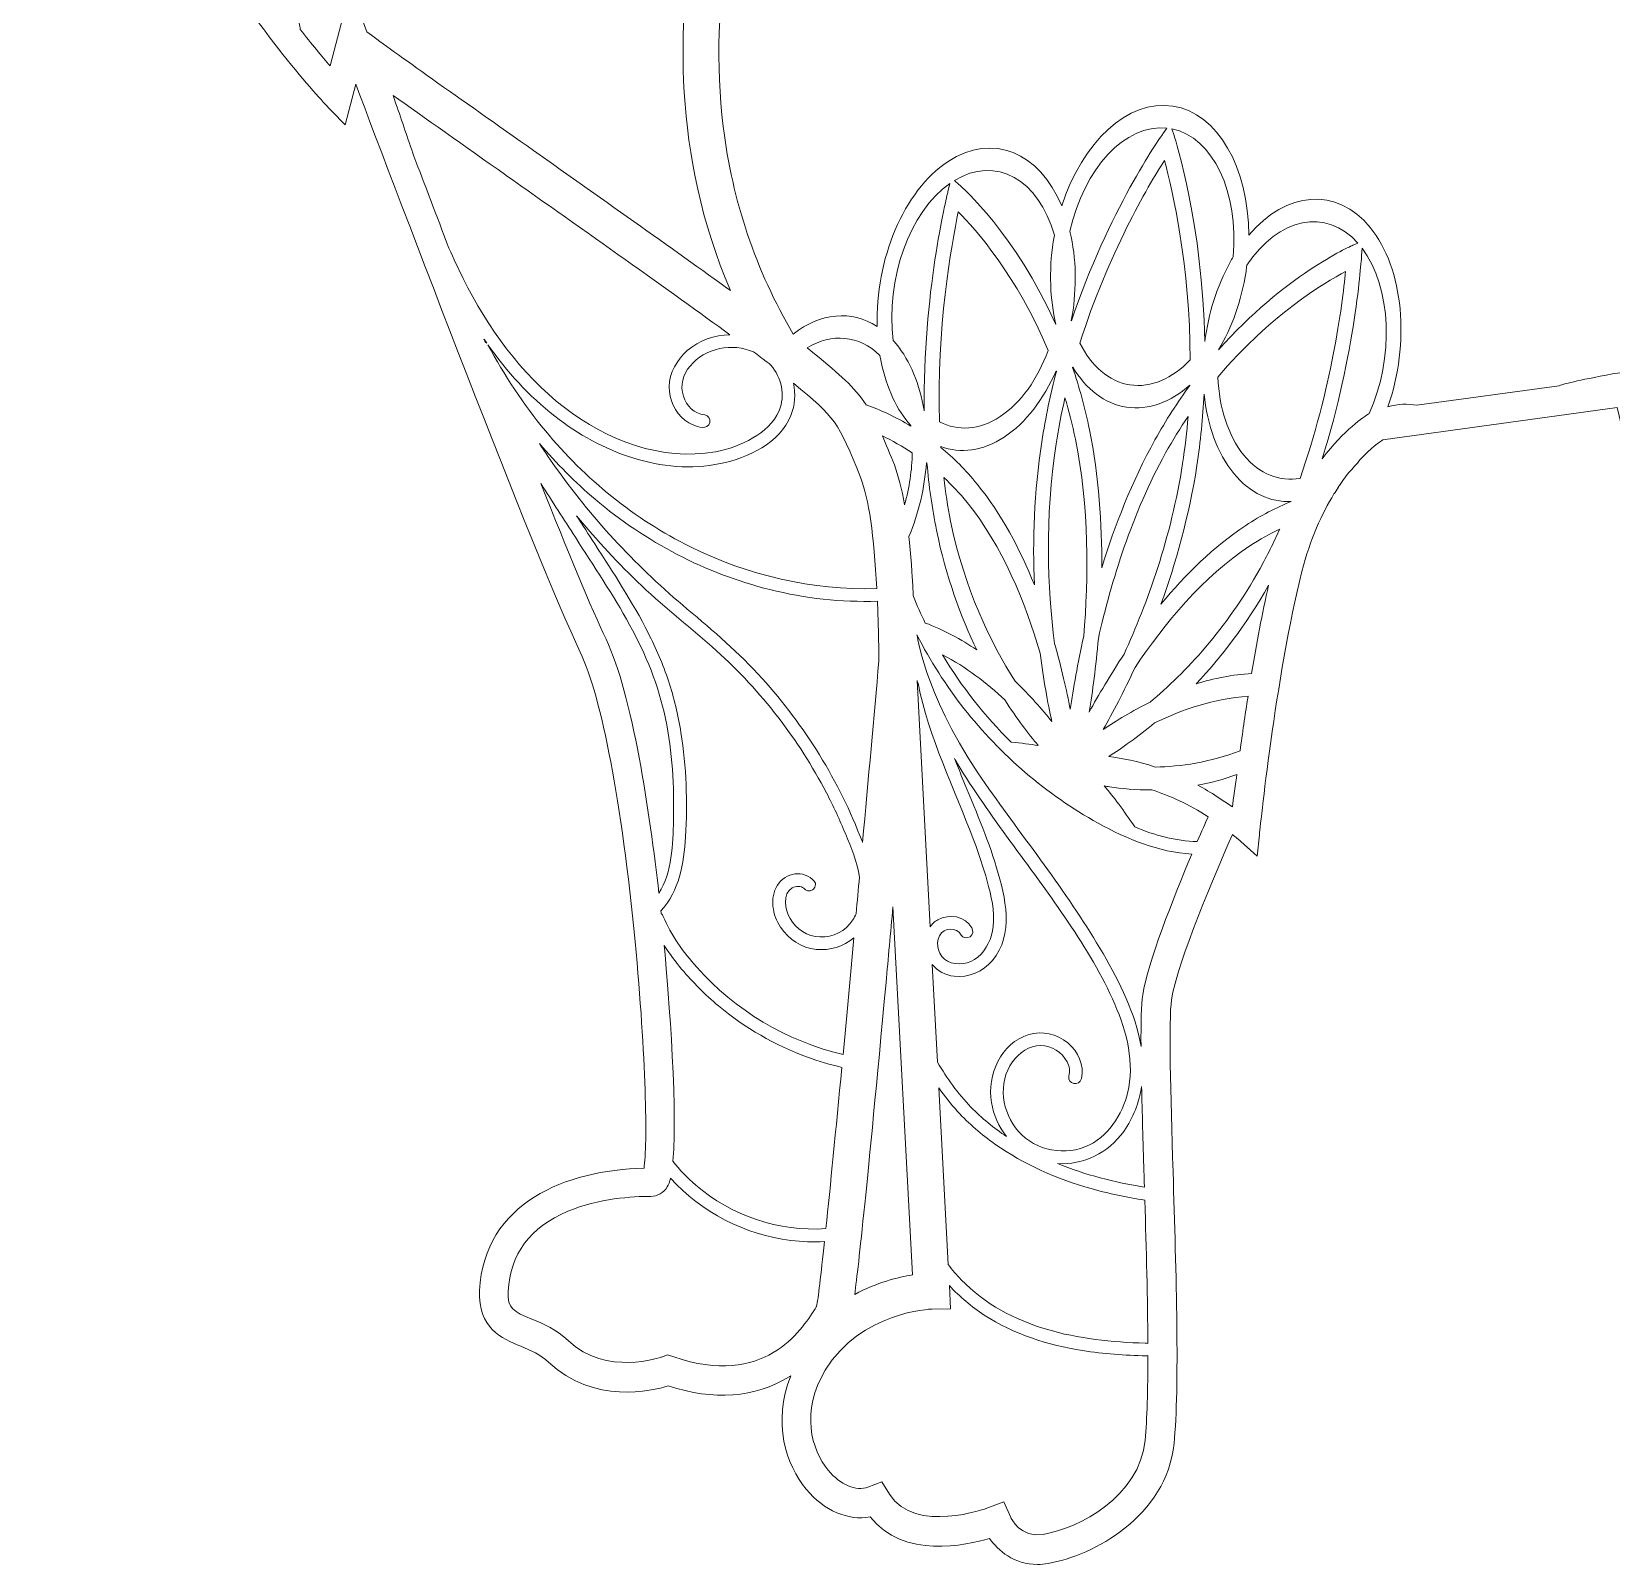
# Model space of a CAD drawing. Header units: millimetres. Extents: x -1097 to 2242, y 80 to 623.
# Drawn here: x -559.4 to -340.6, y 81.8 to 294.1 of the extents above; entities that cross this region are included whole.
import ezdxf

# ---------------------------------------------------------------- set-up
doc = ezdxf.new("R2010")
doc.units = ezdxf.units.MM
doc.header["$MEASUREMENT"] = 0
doc.layers.add('Layer 3', color=7, linetype='Continuous')

msp = doc.modelspace()

# ---------------------------------------------------------------- linework, layer by layer
at = {"layer": 'Layer 3', "lineweight": 0}
for points, knots in [([(-44.7, 274.01), (-44.7, 274.01), (-48.71, 272.12), (-48.71, 272.12), (-48.86, 272.05), (-63.59, 265.17), (-82.02, 260.28), (-98.89, 255.8), (-122.4, 252.11), (-138.62, 259.97), (-155.52, 268.16), (-164.03, 286.11), (-172.27, 303.47), (-179.45, 318.6), (-186.87, 334.24), (-199.86, 343.6), (-217.93, 356.63), (-241.82, 360.29), (-267.12, 364.17), (-280.99, 366.3), (-295.34, 368.5), (-309.64, 372.34), (-343.51, 381.42), (-366.69, 395.87), (-373.05, 400.13), (-373.05, 400.13), (-368.17, 403.46), (-368.17, 403.46), (-368.17, 403.46), (-370.24, 404.65), (-370.24, 404.65), (-383.67, 412.36), (-391.49, 425.01), (-395.91, 435.51), (-395.91, 435.51), (-396.88, 437.91), (-396.88, 437.91), (-397.1, 438.46), (-397.3, 439), (-397.5, 439.54), (-400.56, 447.95), (-401.88, 455.44), (-402.4, 459.26), (-397.82, 457), (-388.6, 452.58), (-385.56, 452.18), (-383.67, 451.92), (-382.15, 452.35), (-381.04, 453.45), (-378.94, 455.53), (-378.44, 459.94), (-379.42, 467.73), (-380.71, 478.09), (-391.03, 488.52), (-397.19, 494.76), (-398.38, 495.96), (-399.41, 497), (-400.11, 497.78), (-401.58, 499.43), (-401.1, 503.43), (-400.49, 508.49), (-399.67, 515.29), (-398.64, 523.75), (-401.27, 533.12), (-402.2, 536.45), (-406.54, 540.28), (-411.13, 544.33), (-414.42, 547.23), (-418.15, 550.52), (-418.62, 552.2), (-419.06, 553.8), (-417.39, 562.02), (-416.05, 568.63), (-412.56, 585.89), (-411.89, 591.13), (-414.25, 592.58), (-418.65, 595.28), (-435.7, 589.68), (-439.68, 588.15), (-444.8, 586.18), (-450.38, 576.35), (-453, 570.27), (-453, 570.27), (-456.01, 579.14), (-456.01, 579.14), (-456.01, 579.14), (-456.56, 579.41), (-456.56, 579.41), (-457.01, 579.64), (-458.87, 580.31), (-463.9, 579.56), (-469.65, 578.69), (-475.38, 571.07), (-478.5, 560.14), (-479.97, 555), (-480.21, 546.24), (-480.45, 537.77), (-480.69, 528.78), (-480.95, 519.48), (-482.66, 515.46), (-483.24, 514.08), (-483.53, 513.03), (-483.79, 512.11), (-485.06, 507.57), (-485.98, 504.29), (-525.99, 461.38), (-537.04, 449.53), (-545.4, 436.05), (-550.85, 421.3), (-555.21, 409.51), (-557.73, 396.9), (-558.33, 383.81), (-559.35, 361.53), (-554.53, 345.82), (-554.33, 345.16), (-554.33, 345.16), (-553.07, 341.14), (-553.07, 341.14), (-553.07, 341.14), (-550.75, 346.94), (-550.75, 346.94), (-548.15, 329.57), (-540.17, 314.05), (-533.56, 303.67), (-525.61, 291.17), (-518.11, 283.44), (-517.79, 283.12), (-517.79, 283.12), (-515.94, 281.21), (-515.94, 281.21), (-515.94, 281.21), (-514.47, 286.87), (-514.47, 286.87), (-508.6, 271.3), (-489.68, 221.41), (-483.37, 208.16), (-480.38, 201.89), (-477.62, 187.29), (-475.78, 168.1), (-474.24, 152.06), (-474.04, 139.81), (-474.54, 136.69), (-485.32, 136.44), (-496.69, 131.89), (-497.31, 119.75), (-497.58, 114.52), (-494.25, 113.13), (-491.58, 112.01), (-490.23, 111.44), (-488.84, 110.86), (-487.76, 109.83), (-481.54, 103.89), (-473.35, 105.86), (-471.2, 106.53), (-464.84, 104.46), (-459.2, 104.88), (-454.44, 107.77), (-454.37, 107.81), (-454.29, 107.86), (-454.22, 107.9), (-456.81, 101.45), (-454.85, 95.56), (-452.07, 92.21), (-449.6, 89.23), (-446.24, 87.81), (-443.23, 88.38), (-438.61, 82.53), (-429.91, 84.44), (-426.69, 85.4), (-425.52, 83.72), (-423.29, 81.8), (-420.05, 81.8), (-419.58, 81.8), (-419.08, 81.84), (-418.57, 81.93), (-412.36, 83), (-402.14, 88.45), (-401.14, 98.54), (-400.36, 106.34), (-400.84, 122.19), (-401.27, 136.18), (-401.59, 146.96), (-401.9, 157.15), (-401.48, 160.01), (-400.71, 165.16), (-395.23, 177.98), (-393.06, 182.91), (-392.83, 182.72), (-392.61, 182.53), (-392.39, 182.34), (-392.37, 182.35), (-392.35, 182.37), (-392.33, 182.38), (-392.33, 182.38), (-389.62, 179.92), (-389.62, 179.92), (-389.62, 179.92), (-389.32, 182.88), (-389.32, 182.88), (-389.3, 183.1), (-387.06, 204.99), (-383.42, 219.34), (-382.27, 223.86), (-380.65, 227.38), (-378.99, 230.08), (-378.78, 230.38), (-378.58, 230.69), (-378.37, 230.98), (-378.39, 230.98), (-378.41, 230.97), (-378.43, 230.97), (-377.92, 231.74), (-377.41, 232.44), (-376.92, 233.06), (-376.38, 233.61), (-375.87, 234.2), (-375.37, 234.85), (-373.88, 236.43), (-372.67, 237.29), (-372.21, 237.6), (-372.21, 237.6), (-339.75, 242.07), (-339.75, 242.07), (-337.23, 229.52), (-327.53, 216.53), (-310.89, 203.45), (-295.85, 191.62), (-281.08, 184.48), (-280.93, 184.41), (-275.1, 181.61), (-269.43, 174.14), (-269.89, 163.77), (-270.27, 155.27), (-294.05, 133.06), (-303.68, 124.77), (-316.67, 123.81), (-323.78, 117.09), (-326.12, 111.07), (-327.69, 107.03), (-327.26, 103.05), (-324.98, 100.7), (-322.67, 98.31), (-315.04, 98.89), (-312.13, 99.22), (-305.55, 96.25), (-299.69, 98.89), (-297.46, 100.18), (-296.18, 99.26), (-293.89, 97.76), (-292.4, 97.54), (-290.73, 97.29), (-289.21, 97.18), (-287.82, 97.18), (-277.18, 97.18), (-274.06, 103.77), (-272.11, 107.91), (-271.59, 108.99), (-271.15, 109.93), (-270.71, 110.44), (-269.18, 112.26), (-258.28, 130.57), (-249.06, 146.5), (-245.28, 153.03), (-239.87, 162.47), (-235.56, 170.32), (-229.33, 181.63), (-229.26, 182.6), (-229.22, 183.17), (-229.03, 185.96), (-230.36, 187.27), (-233.28, 190.16), (-235.18, 192.03), (-237.78, 194.6), (-241.48, 198.88), (-247.4, 205.74), (-247.04, 211.62), (-246.19, 214.69), (-245.72, 214.22), (-245.23, 213.76), (-244.74, 213.3), (-238.68, 207.24), (-227.35, 199.48), (-215.47, 191.34), (-203.05, 182.83), (-190.2, 174.03), (-185.8, 168.47), (-182.22, 163.95), (-180.91, 138.38), (-181.41, 134.14), (-181.71, 131.53), (-183.28, 124.87), (-191.18, 119.33), (-194.21, 117.22), (-196.22, 117.16), (-198.56, 117.09), (-201.54, 117), (-204.91, 116.9), (-210.12, 112.56), (-213.5, 109.75), (-216.04, 103.83), (-214.26, 99.19), (-213.05, 96.06), (-209.51, 92.42), (-199.43, 92.81), (-189.92, 93.19), (-185.33, 92.62), (-181.98, 92.2), (-180.79, 92.05), (-179.76, 91.92), (-178.71, 91.85), (-173.55, 91.53), (-166, 94), (-161.74, 102.03), (-159.29, 106.64), (-154.82, 117.5), (-151.5, 125.81), (-148.2, 134.06), (-147.8, 143.28), (-150.38, 151.77), (-151.42, 155.2), (-152.63, 158.8), (-153.97, 162.48), (-158.51, 174.9), (-160.03, 206.13), (-160.44, 217.37), (-160.09, 217.11), (-159.69, 216.84), (-159.26, 216.56), (-154.32, 213.4), (-145.65, 210.05), (-133.48, 206.62), (-118.07, 202.27), (-103.42, 206.43), (-93.84, 210.69), (-83.51, 215.28), (-76.87, 220.81), (-76.6, 221.04), (-76.6, 221.04), (-74.17, 223.08), (-74.17, 223.08), (-74.17, 223.08), (-79.5, 224.08), (-79.5, 224.08), (-65.64, 230.47), (-49.67, 249.31), (-48.91, 250.22), (-48.91, 250.22), (-46.28, 253.34), (-46.28, 253.34), (-46.28, 253.34), (-56.27, 251.67), (-56.27, 251.67), (-56.27, 251.67), (-44.7, 274.01), (-44.7, 274.01)], [0, 0, 0, 0, 1, 1, 1, 2, 2, 2, 3, 3, 3, 4, 4, 4, 5, 5, 5, 6, 6, 6, 7, 7, 7, 8, 8, 8, 9, 9, 9, 10, 10, 10, 11, 11, 11, 12, 12, 12, 13, 13, 13, 14, 14, 14, 15, 15, 15, 16, 16, 16, 17, 17, 17, 18, 18, 18, 19, 19, 19, 20, 20, 20, 21, 21, 21, 22, 22, 22, 23, 23, 23, 24, 24, 24, 25, 25, 25, 26, 26, 26, 27, 27, 27, 28, 28, 28, 29, 29, 29, 30, 30, 30, 31, 31, 31, 32, 32, 32, 33, 33, 33, 34, 34, 34, 35, 35, 35, 36, 36, 36, 37, 37, 37, 38, 38, 38, 39, 39, 39, 40, 40, 40, 41, 41, 41, 42, 42, 42, 43, 43, 43, 44, 44, 44, 45, 45, 45, 46, 46, 46, 47, 47, 47, 48, 48, 48, 49, 49, 49, 50, 50, 50, 51, 51, 51, 52, 52, 52, 53, 53, 53, 54, 54, 54, 55, 55, 55, 56, 56, 56, 57, 57, 57, 58, 58, 58, 59, 59, 59, 60, 60, 60, 61, 61, 61, 62, 62, 62, 63, 63, 63, 64, 64, 64, 65, 65, 65, 66, 66, 66, 67, 67, 67, 68, 68, 68, 69, 69, 69, 70, 70, 70, 71, 71, 71, 72, 72, 72, 73, 73, 73, 74, 74, 74, 75, 75, 75, 76, 76, 76, 77, 77, 77, 78, 78, 78, 79, 79, 79, 80, 80, 80, 81, 81, 81, 82, 82, 82, 83, 83, 83, 84, 84, 84, 85, 85, 85, 86, 86, 86, 87, 87, 87, 88, 88, 88, 89, 89, 89, 90, 90, 90, 91, 91, 91, 92, 92, 92, 93, 93, 93, 94, 94, 94, 95, 95, 95, 96, 96, 96, 97, 97, 97, 98, 98, 98, 99, 99, 99, 100, 100, 100, 101, 101, 101, 102, 102, 102, 103, 103, 103, 104, 104, 104, 105, 105, 105, 106, 106, 106, 107, 107, 107, 108, 108, 108, 109, 109, 109, 110, 110, 110, 111, 111, 111, 112, 112, 112, 113, 113, 113, 114, 114, 114, 115, 115, 115, 116, 116, 116, 117, 117, 117, 118, 118, 118, 118]), ([(-515.2, 300.2), (-515.2, 300.2), (-518, 289.37), (-518, 289.37), (-519.15, 290.71), (-520.56, 292.41), (-522.14, 294.44), (-522.23, 294.99), (-522.34, 295.59), (-522.46, 296.23), (-523.89, 304.11), (-526.27, 317.3), (-525.31, 335.13), (-525.01, 340.75), (-523.72, 346.36), (-522.48, 351.79), (-522.41, 352.1), (-522.34, 352.41), (-522.27, 352.72), (-520.75, 346.84), (-514.73, 335.77), (-514.73, 335.77), (-514.73, 335.77), (-514.23, 335.9), (-513.95, 343.18), (-513.64, 351.35), (-513.13, 365.03), (-511.72, 372.78), (-509.57, 384.69), (-505.7, 396.14), (-500.21, 406.83), (-498.98, 409.23), (-497.65, 411.62), (-496.23, 413.98), (-496.77, 410.68), (-495.81, 403.66), (-495.81, 403.66), (-495.31, 403.51), (-494.72, 405.13), (-487.13, 413.38), (-478.73, 422.51), (-466.58, 434.67), (-457.97, 441.9), (-457.97, 441.9), (-456.36, 443.24), (-456.36, 443.24), (-450.25, 448.37), (-443.92, 453.68), (-438.05, 459.3), (-432.55, 464.56), (-425.59, 471.69), (-420.46, 480.23), (-419.46, 481.89), (-418.6, 483.55), (-417.88, 485.2), (-417.84, 485.15), (-417.81, 485.09), (-417.77, 485.04), (-417.3, 484.43), (-416.7, 483.9), (-415.95, 483.45), (-415.67, 483.3), (-415.32, 483.11), (-414.98, 482.98), (-414.98, 482.98), (-414.15, 482.67), (-414.15, 482.67), (-412.72, 482.16), (-411.28, 481.67), (-409.88, 481.2), (-409.29, 481.01), (-408.7, 480.81), (-408.11, 480.61), (-408.11, 480.61), (-402.13, 478.58), (-402.13, 478.58), (-400.2, 477.91), (-398.22, 477.2), (-396.25, 476.46), (-394, 475.6), (-392.24, 474.83), (-390.69, 474.05), (-389.82, 473.62), (-388.95, 473.14), (-388.09, 472.62), (-387.22, 472.11), (-386.52, 471.61), (-385.95, 471.09), (-385.35, 470.54), (-384.88, 469.96), (-384.47, 469.25), (-384.07, 468.55), (-383.7, 467.71), (-383.38, 466.97), (-382.37, 458.61), (-383.52, 456.74), (-383.89, 456.37), (-383.96, 456.3), (-384.17, 456.1), (-385.07, 456.22), (-386.65, 456.43), (-392.34, 458.85), (-399.59, 462.4), (-399.59, 462.4), (-399.61, 462.41), (-399.61, 462.41), (-400.04, 462.66), (-400.48, 462.92), (-400.9, 463.15), (-401.03, 463.22), (-401.17, 463.3), (-401.3, 463.37), (-401.59, 463.53), (-401.86, 463.68), (-402.1, 463.85), (-402.1, 463.85), (-402.14, 463.87), (-402.14, 463.87), (-402.36, 464.01), (-402.58, 464.15), (-402.8, 464.29), (-403.42, 464.68), (-404, 465.05), (-404.55, 465.47), (-404.55, 465.47), (-404.58, 465.49), (-404.58, 465.49), (-406, 466.47), (-407.47, 467.68), (-409.05, 469.18), (-409.05, 469.18), (-410.1, 470.22), (-410.1, 470.22), (-410.1, 470.22), (-411.1, 471.29), (-411.1, 471.29), (-411.87, 472.16), (-412.47, 472.88), (-412.99, 473.56), (-414.42, 475.41), (-418.33, 478.75), (-418.33, 478.75), (-418.33, 478.75), (-418.15, 477.86), (-418.15, 477.86), (-417.93, 476.82), (-417.59, 475.87), (-417.16, 474.7), (-416.7, 473.59), (-416.25, 472.63), (-415.78, 471.76), (-414.7, 469.75), (-413.47, 467.92), (-412.13, 466.33), (-410.54, 464.44), (-409.02, 462.92), (-407.49, 461.7), (-407.24, 461.48), (-406.98, 461.27), (-406.66, 461.03), (-406.41, 458.4), (-405.28, 449.25), (-401.32, 438.33), (-400.95, 437.31), (-400.55, 436.27), (-400.14, 435.25), (-400.14, 435.25), (-403.59, 420.67), (-403.59, 420.67), (-403.59, 420.67), (-413.71, 440.91), (-413.71, 440.91), (-413.71, 440.91), (-411.75, 427.88), (-411.75, 427.88), (-411.08, 423.49), (-410.68, 411.14), (-413.88, 395.89), (-416.24, 384.68), (-420.14, 373.56), (-425.46, 362.83), (-431.61, 350.44), (-439.71, 338.52), (-449.55, 327.38), (-449.55, 327.38), (-456.15, 340.9), (-456.15, 340.9), (-456.15, 340.9), (-458.46, 336.59), (-458.46, 336.59), (-458.71, 336.12), (-464.63, 324.93), (-467.57, 308.54), (-469.85, 295.84), (-470.7, 277.12), (-462.55, 258.26), (-470.33, 263.89), (-481.09, 271.48), (-490.74, 278.29), (-501.03, 285.56), (-509.95, 291.85), (-512.91, 294.09), (-512.91, 294.09), (-515.2, 300.2), (-515.2, 300.2)], [0, 0, 0, 0, 1, 1, 1, 2, 2, 2, 3, 3, 3, 4, 4, 4, 5, 5, 5, 6, 6, 6, 7, 7, 7, 8, 8, 8, 9, 9, 9, 10, 10, 10, 11, 11, 11, 12, 12, 12, 13, 13, 13, 14, 14, 14, 15, 15, 15, 16, 16, 16, 17, 17, 17, 18, 18, 18, 19, 19, 19, 20, 20, 20, 21, 21, 21, 22, 22, 22, 23, 23, 23, 24, 24, 24, 25, 25, 25, 26, 26, 26, 27, 27, 27, 28, 28, 28, 29, 29, 29, 30, 30, 30, 31, 31, 31, 32, 32, 32, 33, 33, 33, 34, 34, 34, 35, 35, 35, 36, 36, 36, 37, 37, 37, 38, 38, 38, 39, 39, 39, 40, 40, 40, 41, 41, 41, 42, 42, 42, 43, 43, 43, 44, 44, 44, 45, 45, 45, 46, 46, 46, 47, 47, 47, 48, 48, 48, 49, 49, 49, 50, 50, 50, 51, 51, 51, 52, 52, 52, 53, 53, 53, 54, 54, 54, 55, 55, 55, 56, 56, 56, 57, 57, 57, 58, 58, 58, 59, 59, 59, 60, 60, 60, 61, 61, 61, 62, 62, 62, 63, 63, 63, 64, 64, 64, 65, 65, 65, 66, 66, 66, 67, 67, 67, 68, 68, 68, 68]), ([(-347.81, 245.08), (-347.81, 245.08), (-367.49, 242.37), (-367.49, 242.37), (-368.79, 242.61), (-370.14, 242.55), (-371.51, 242.17), (-368.44, 250.92), (-369.3, 261.28), (-373.97, 267.01), (-378.63, 272.72), (-385.6, 272.02), (-390.79, 265.93), (-390.82, 275.26), (-395.04, 282.85), (-401.31, 283.82), (-407.55, 284.78), (-413.84, 278.84), (-416.69, 269.99), (-419.8, 277.41), (-426.26, 280.2), (-432.43, 276.14), (-438.59, 272.09), (-442.52, 262.52), (-442.25, 253.28), (-445.82, 255.62), (-450.11, 255.17), (-453.88, 252.24), (-459.05, 261.02), (-462.32, 270.69), (-463.57, 281.01), (-464.6, 289.48), (-464.3, 298.41), (-462.67, 307.56), (-460.96, 317.11), (-458.14, 324.91), (-456.19, 329.58), (-456.19, 329.58), (-450.81, 318.57), (-450.81, 318.57), (-450.81, 318.57), (-448.33, 321.27), (-448.33, 321.27), (-437.03, 333.55), (-427.81, 346.82), (-420.93, 360.71), (-415.42, 371.83), (-411.39, 383.37), (-408.96, 395.01), (-407.61, 401.48), (-406.74, 408.04), (-406.43, 414.25), (-406.43, 414.25), (-402.39, 404.04), (-402.39, 404.04), (-402.39, 404.04), (-396.74, 427.87), (-396.74, 427.87), (-391.3, 417.36), (-384.2, 409.12), (-375.6, 403.33), (-375.6, 403.33), (-380.06, 400.28), (-380.06, 400.28), (-380.06, 400.28), (-377.21, 398.19), (-377.21, 398.19), (-376.96, 398.01), (-351.36, 379.46), (-310.71, 368.55), (-296.2, 364.66), (-281.74, 362.44), (-267.75, 360.3), (-242.95, 356.49), (-219.52, 352.9), (-202.23, 340.44), (-190.08, 331.68), (-182.88, 316.51), (-175.92, 301.83), (-167.38, 283.85), (-158.56, 265.25), (-140.39, 256.45), (-133.48, 253.1), (-124.98, 251.4), (-115.11, 251.4), (-110.19, 251.4), (-104.88, 251.83), (-99.23, 252.67), (-100.18, 249.97), (-101.81, 247.55), (-103.96, 245.65), (-106.74, 243.2), (-110.16, 241.39), (-113.53, 239.9), (-116.97, 238.39), (-120.59, 237.26), (-124.33, 236.78), (-128.39, 236.27), (-132.48, 236.59), (-136.49, 237.32), (-138.78, 237.74), (-141.11, 238.25), (-143.29, 239.12), (-144.95, 240.13), (-146.57, 241.19), (-148.16, 242.31), (-153.71, 246.22), (-161.45, 252.68), (-168.11, 261.9), (-169.17, 265.59), (-170.24, 269.01), (-171.39, 272.34), (-172.65, 275.97), (-174.12, 279.69), (-175.75, 283.38), (-177.66, 287.66), (-179.41, 291.03), (-181.25, 293.97), (-181.43, 294.26), (-181.62, 294.54), (-181.8, 294.82), (-181.89, 294.96), (-181.99, 295.1), (-182.08, 295.24), (-182.39, 295.7), (-182.71, 296.15), (-182.95, 296.48), (-183.22, 296.87), (-183.53, 297.27), (-183.88, 297.71), (-183.88, 297.71), (-183.95, 297.8), (-183.95, 297.8), (-184.23, 298.16), (-184.53, 298.54), (-184.85, 298.9), (-184.85, 298.9), (-185.36, 299.48), (-185.36, 299.48), (-185.36, 299.48), (-185.86, 300.01), (-185.86, 300.01), (-186.13, 300.31), (-186.42, 300.59), (-186.7, 300.85), (-186.79, 300.94), (-186.88, 301.02), (-186.97, 301.11), (-186.97, 301.11), (-187.58, 301.64), (-187.58, 301.64), (-187.63, 301.68), (-187.98, 301.85), (-188.43, 302.07), (-197.08, 315.34), (-212.04, 324.12), (-229.01, 324.12), (-255.7, 324.12), (-277.42, 302.41), (-277.42, 275.72), (-277.42, 271.55), (-276.89, 267.5), (-275.89, 263.63), (-276.04, 263.93), (-276.2, 264.23), (-276.35, 264.53), (-278.03, 267.78), (-279.66, 271.11), (-281.18, 274.42), (-281.18, 274.42), (-281.28, 274.64), (-281.28, 274.64), (-282.74, 277.86), (-287.33, 284.05), (-287.33, 284.05), (-286.98, 282.25), (-286.43, 280.49), (-285.9, 278.79), (-285.9, 278.79), (-285.83, 278.57), (-285.83, 278.57), (-285.19, 276.58), (-284.63, 274.92), (-284.02, 273.26), (-282.83, 270), (-281.45, 266.6), (-279.8, 262.87), (-278.87, 260.78), (-277.89, 258.68), (-276.87, 256.61), (-283.23, 255.68), (-296.74, 253.68), (-310.16, 251.61), (-339.82, 247.05), (-345.96, 245.75), (-347.81, 245.08)], [0, 0, 0, 0, 1, 1, 1, 2, 2, 2, 3, 3, 3, 4, 4, 4, 5, 5, 5, 6, 6, 6, 7, 7, 7, 8, 8, 8, 9, 9, 9, 10, 10, 10, 11, 11, 11, 12, 12, 12, 13, 13, 13, 14, 14, 14, 15, 15, 15, 16, 16, 16, 17, 17, 17, 18, 18, 18, 19, 19, 19, 20, 20, 20, 21, 21, 21, 22, 22, 22, 23, 23, 23, 24, 24, 24, 25, 25, 25, 26, 26, 26, 27, 27, 27, 28, 28, 28, 29, 29, 29, 30, 30, 30, 31, 31, 31, 32, 32, 32, 33, 33, 33, 34, 34, 34, 35, 35, 35, 36, 36, 36, 37, 37, 37, 38, 38, 38, 39, 39, 39, 40, 40, 40, 41, 41, 41, 42, 42, 42, 43, 43, 43, 44, 44, 44, 45, 45, 45, 46, 46, 46, 47, 47, 47, 48, 48, 48, 49, 49, 49, 50, 50, 50, 51, 51, 51, 52, 52, 52, 53, 53, 53, 54, 54, 54, 55, 55, 55, 56, 56, 56, 57, 57, 57, 58, 58, 58, 59, 59, 59, 60, 60, 60, 61, 61, 61, 62, 62, 62, 63, 63, 63, 64, 64, 64, 65, 65, 65, 65]), ([(-501.55, 264.12), (-503.29, 268.69), (-504.94, 273.01), (-506.4, 276.86), (-507.24, 279.28), (-508.06, 281.71), (-508.89, 284.13), (-509.02, 284.52), (-509.15, 284.91), (-509.28, 285.29), (-505.07, 282.29), (-499.5, 278.36), (-493.67, 274.24), (-493.67, 274.24), (-493.63, 274.21), (-493.63, 274.21), (-483.01, 266.72), (-470.59, 257.95), (-462.64, 252.15), (-464.79, 252.11), (-466.92, 251.36), (-468.54, 249.94), (-469.99, 248.66), (-471.02, 246.9), (-471.06, 244.92), (-471.09, 243.19), (-470.23, 241.37), (-468.87, 240.31), (-468.17, 239.77), (-467.35, 239.4), (-466.47, 239.31), (-466, 239.26), (-465.54, 239.5), (-465.44, 240), (-465.35, 240.43), (-465.65, 240.99), (-466.13, 241.04), (-467.58, 241.19), (-468.65, 242.29), (-469.09, 243.63), (-469.57, 245.1), (-469.12, 246.64), (-468.16, 247.81), (-466.09, 250.35), (-462.33, 251.04), (-459.37, 249.76), (-458.7, 249.26), (-458.08, 248.79), (-457.53, 248.38), (-457.54, 248.37), (-457.55, 248.36), (-457.55, 248.35), (-457.53, 248.35), (-457.51, 248.35), (-457.49, 248.34), (-457.31, 248.2), (-457.13, 248.07), (-456.96, 247.94), (-455.51, 246.2), (-454.92, 243.75), (-455.84, 241.6), (-456.54, 239.94), (-457.94, 238.74), (-459.46, 237.84), (-461.04, 236.91), (-462.84, 236.27), (-464.65, 235.94), (-472.11, 234.57), (-479.71, 237.55), (-485.56, 242.06), (-491.64, 246.75), (-496.16, 253.12), (-499.58, 259.93), (-500.27, 261.31), (-500.92, 262.71), (-501.55, 264.12)], [0, 0, 0, 0, 1, 1, 1, 2, 2, 2, 3, 3, 3, 4, 4, 4, 5, 5, 5, 6, 6, 6, 7, 7, 7, 8, 8, 8, 9, 9, 9, 10, 10, 10, 11, 11, 11, 12, 12, 12, 13, 13, 13, 14, 14, 14, 15, 15, 15, 16, 16, 16, 17, 17, 17, 18, 18, 18, 19, 19, 19, 20, 20, 20, 21, 21, 21, 22, 22, 22, 23, 23, 23, 24, 24, 24, 25, 25, 25, 25]), ([(-402.69, 279.98), (-403.09, 279.42), (-410.23, 269.28), (-415.34, 254.05), (-415.34, 254.07), (-415.35, 254.09), (-415.36, 254.11), (-414.66, 257.93), (-414.61, 261.94), (-415.38, 265.71), (-415.43, 265.96), (-415.49, 266.22), (-415.55, 266.47), (-413.64, 275.17), (-407.9, 281.38), (-402.13, 280.77), (-402.13, 280.77), (-402.69, 279.98), (-402.69, 279.98)], [0, 0, 0, 0, 1, 1, 1, 2, 2, 2, 3, 3, 3, 4, 4, 4, 5, 5, 5, 6, 6, 6, 6]), ([(-392.94, 262.92), (-393.09, 262.68), (-393.23, 262.43), (-393.37, 262.18), (-395.22, 258.84), (-396.38, 255.04), (-396.87, 251.22), (-397.17, 267.27), (-400.93, 279.09), (-401.14, 279.74), (-401.14, 279.74), (-401.43, 280.66), (-401.43, 280.66), (-395.73, 279.5), (-392.12, 271.83), (-392.94, 262.92)], [0, 0, 0, 0, 1, 1, 1, 2, 2, 2, 3, 3, 3, 4, 4, 4, 5, 5, 5, 5]), ([(-417.5, 253.58), (-417.5, 253.57), (-417.51, 253.56), (-417.51, 253.55), (-423.1, 266.09), (-430.51, 272.6), (-430.92, 272.96), (-430.92, 272.96), (-431.55, 273.5), (-431.55, 273.5), (-425.83, 277.02), (-419.88, 273.69), (-417.7, 265.94), (-417.75, 265.64), (-417.81, 265.33), (-417.86, 265.02), (-418.49, 260.93), (-418.31, 257), (-417.5, 253.58)], [0, 0, 0, 0, 1, 1, 1, 2, 2, 2, 3, 3, 3, 4, 4, 4, 5, 5, 5, 6, 6, 6, 6]), ([(-398.9, 248.65), (-401.36, 246.09), (-404.31, 244.75), (-407.25, 245.2), (-410.18, 245.66), (-412.59, 247.82), (-414.17, 250.99), (-410.26, 263.36), (-404.74, 272.72), (-402.47, 276.27), (-401.37, 272.2), (-398.91, 261.62), (-398.9, 248.65)], [0, 0, 0, 0, 1, 1, 1, 2, 2, 2, 3, 3, 3, 4, 4, 4, 4]), ([(-432.46, 271.95), (-432.64, 271.2), (-435.96, 257.65), (-435.72, 241.61), (-435.73, 241.62), (-435.74, 241.64), (-435.75, 241.65), (-436.36, 245.23), (-437.65, 248.46), (-439.61, 250.87), (-439.75, 251.03), (-439.88, 251.19), (-440.02, 251.34), (-441.12, 259.76), (-437.79, 269.15), (-432.17, 273.1), (-432.17, 273.1), (-432.46, 271.95), (-432.46, 271.95)], [0, 0, 0, 0, 1, 1, 1, 2, 2, 2, 3, 3, 3, 4, 4, 4, 5, 5, 5, 6, 6, 6, 6]), ([(-431.02, 269.17), (-428.65, 266.78), (-422.86, 260.27), (-418.56, 249.95), (-420.02, 246.03), (-422.33, 242.7), (-425.22, 240.8), (-428.12, 238.9), (-431.09, 238.76), (-433.61, 240.08), (-434.04, 252.92), (-431.97, 264.59), (-431.02, 269.17)], [0, 0, 0, 0, 1, 1, 1, 2, 2, 2, 3, 3, 3, 4, 4, 4, 4]), ([(-391.17, 260.91), (-391.13, 261.2), (-391.09, 261.48), (-391.05, 261.76), (-386.67, 268.41), (-380.07, 269.8), (-375.67, 264.84), (-375.67, 264.84), (-376.32, 264.56), (-376.32, 264.56), (-376.82, 264.34), (-385.87, 260.35), (-394.98, 250.04), (-394.98, 250.04), (-394.98, 250.05), (-394.98, 250.05), (-393.16, 253.08), (-391.8, 256.8), (-391.17, 260.91)], [0, 0, 0, 0, 1, 1, 1, 2, 2, 2, 3, 3, 3, 4, 4, 4, 5, 5, 5, 6, 6, 6, 6]), ([(-374.12, 241.22), (-374.78, 240.82), (-377.59, 238.98), (-380.61, 234.97), (-376.05, 249.49), (-375.21, 262.39), (-375.16, 263.14), (-375.16, 263.14), (-375.1, 264.13), (-375.1, 264.13), (-370.99, 258.71), (-370.63, 248.88), (-374.12, 241.22)], [0, 0, 0, 0, 1, 1, 1, 2, 2, 2, 3, 3, 3, 4, 4, 4, 4]), ([(-383.69, 232.25), (-386.49, 231.76), (-389.28, 232.78), (-391.47, 235.47), (-393.67, 238.16), (-394.87, 242.06), (-395.07, 246.27), (-387.86, 254.84), (-380.36, 259.34), (-377.37, 260.91), (-377.84, 256.25), (-379.39, 244.42), (-383.69, 232.25)], [0, 0, 0, 0, 1, 1, 1, 2, 2, 2, 3, 3, 3, 4, 4, 4, 4]), ([(-437.59, 239.57), (-437.58, 239.54), (-437.58, 239.5), (-437.57, 239.47), (-439.69, 240.76), (-441.8, 241.72), (-443.79, 242.45), (-445.45, 244.97), (-447.36, 246.55), (-450.95, 249.51), (-450.95, 249.51), (-451.95, 250.34), (-451.95, 250.34), (-448.53, 252.38), (-444.78, 252.12), (-441.86, 249.27), (-441.81, 248.98), (-441.76, 248.69), (-441.7, 248.41), (-440.94, 244.67), (-439.48, 241.67), (-437.59, 239.57)], [0, 0, 0, 0, 1, 1, 1, 2, 2, 2, 3, 3, 3, 4, 4, 4, 5, 5, 5, 6, 6, 6, 7, 7, 7, 7]), ([(-496.54, 251.13), (-496.59, 251.27), (-496.65, 251.41), (-496.7, 251.55), (-496.57, 251.37), (-496.45, 251.18), (-496.32, 250.99), (-496.38, 251.05), (-496.46, 251.09), (-496.54, 251.13)], [0, 0, 0, 0, 1, 1, 1, 2, 2, 2, 3, 3, 3, 3]), ([(-486.88, 240.85), (-480.48, 235.86), (-472.12, 232.62), (-463.95, 234.29), (-460.18, 235.07), (-455.74, 237.14), (-454.2, 240.94), (-453.62, 242.4), (-453.53, 243.95), (-453.84, 245.42), (-448.04, 240.63), (-447.64, 240.21), (-444.52, 232.28), (-443.43, 229.51), (-442.68, 224.29), (-442.3, 216.99), (-451.21, 216.71), (-460.12, 218.8), (-468.1, 222.75), (-475.86, 226.58), (-482.69, 232.17), (-488.2, 238.83), (-491.25, 242.52), (-493.91, 246.53), (-496.15, 250.76), (-493.54, 247.05), (-490.48, 243.66), (-486.88, 240.85)], [0, 0, 0, 0, 1, 1, 1, 2, 2, 2, 3, 3, 3, 4, 4, 4, 5, 5, 5, 6, 6, 6, 7, 7, 7, 8, 8, 8, 9, 9, 9, 9]), ([(-403.78, 237.57), (-406.96, 231.83), (-409.35, 225.69), (-411.15, 219.84), (-411.1, 225.96), (-411.54, 232.53), (-412.85, 238.97), (-413.48, 242.06), (-414.27, 244.93), (-415.18, 247.61), (-415.17, 247.62), (-415.17, 247.64), (-415.16, 247.66), (-413.33, 244.62), (-410.77, 242.58), (-407.72, 242.11), (-404.67, 241.65), (-401.62, 242.82), (-398.96, 245.17), (-398.96, 245.15), (-398.96, 245.13), (-398.96, 245.11), (-400.62, 242.83), (-402.25, 240.33), (-403.78, 237.57)], [0, 0, 0, 0, 1, 1, 1, 2, 2, 2, 3, 3, 3, 4, 4, 4, 5, 5, 5, 6, 6, 6, 7, 7, 7, 8, 8, 8, 8]), ([(-419.45, 237.32), (-420.53, 230.29), (-420.74, 223.56), (-420.48, 217.51), (-422.46, 222.42), (-425.04, 227.33), (-428.4, 231.45), (-430.01, 233.42), (-431.7, 235.1), (-433.43, 236.53), (-433.44, 236.57), (-433.44, 236.62), (-433.44, 236.66), (-430.72, 235.65), (-427.65, 236), (-424.65, 237.97), (-421.65, 239.94), (-419.18, 243.23), (-417.47, 247.14), (-417.45, 247.11), (-417.44, 247.07), (-417.43, 247.04), (-418.24, 243.94), (-418.93, 240.7), (-419.45, 237.32)], [0, 0, 0, 0, 1, 1, 1, 2, 2, 2, 3, 3, 3, 4, 4, 4, 5, 5, 5, 6, 6, 6, 7, 7, 7, 8, 8, 8, 8]), ([(-414.8, 237.69), (-412.89, 228.32), (-412.96, 218.47), (-413.64, 210.39), (-414.49, 206.57), (-415.08, 203.11), (-415.5, 200.26), (-416.01, 202.88), (-416.72, 206.02), (-417.69, 209.38), (-418.64, 217.06), (-419.05, 226.79), (-417.47, 237.02), (-417.14, 239.21), (-416.72, 241.34), (-416.24, 243.42), (-415.69, 241.6), (-415.21, 239.69), (-414.8, 237.69)], [0, 0, 0, 0, 1, 1, 1, 2, 2, 2, 3, 3, 3, 4, 4, 4, 5, 5, 5, 6, 6, 6, 6]), ([(-391.21, 225.72), (-395.65, 222.81), (-399.58, 218.9), (-402.95, 214.81), (-400.89, 220.5), (-399.06, 226.99), (-397.97, 234.02), (-397.46, 237.39), (-397.14, 240.7), (-396.98, 243.89), (-396.98, 243.9), (-396.97, 243.9), (-396.97, 243.91), (-396.52, 239.64), (-395.15, 235.74), (-392.87, 232.94), (-390.61, 230.17), (-387.8, 228.91), (-384.92, 229.04), (-386.98, 228.2), (-389.09, 227.12), (-391.21, 225.72)], [0, 0, 0, 0, 1, 1, 1, 2, 2, 2, 3, 3, 3, 4, 4, 4, 5, 5, 5, 6, 6, 6, 7, 7, 7, 7]), ([(-399.2, 240.8), (-399.37, 238.68), (-399.61, 236.51), (-399.95, 234.32), (-401.52, 224.09), (-404.84, 214.94), (-408.05, 207.9), (-409.99, 204.98), (-411.61, 202.2), (-412.88, 199.86), (-412.42, 202.7), (-411.95, 206.18), (-411.61, 210.08), (-409.83, 217.99), (-406.94, 227.41), (-402.3, 235.76), (-401.31, 237.55), (-400.27, 239.23), (-399.2, 240.8)], [0, 0, 0, 0, 1, 1, 1, 2, 2, 2, 3, 3, 3, 4, 4, 4, 5, 5, 5, 6, 6, 6, 6]), ([(-481.31, 229.35), (-474.31, 223.42), (-466.02, 219.06), (-457.11, 216.84), (-452.25, 215.62), (-447.22, 215.07), (-442.21, 215.23), (-442.11, 212.7), (-442.04, 209.95), (-442.01, 206.98), (-442.69, 199.26), (-443.47, 190.6), (-444.27, 181.79), (-444.29, 181.85), (-444.31, 181.92), (-444.34, 181.98), (-445.92, 186.13), (-447.91, 190.14), (-450.23, 193.93), (-452.55, 197.71), (-455.22, 201.25), (-458.18, 204.53), (-461.36, 208.05), (-464.93, 211.1), (-468.55, 214.14), (-475.31, 219.83), (-481.38, 226.22), (-486.52, 233.41), (-487.38, 234.61), (-488.22, 235.84), (-489.02, 237.08), (-486.66, 234.3), (-484.09, 231.71), (-481.31, 229.35)], [0, 0, 0, 0, 1, 1, 1, 2, 2, 2, 3, 3, 3, 4, 4, 4, 5, 5, 5, 6, 6, 6, 7, 7, 7, 8, 8, 8, 9, 9, 9, 10, 10, 10, 11, 11, 11, 11]), ([(-441.52, 238.12), (-440.16, 237.47), (-438.77, 236.7), (-437.38, 235.79), (-437.43, 233.4), (-437.78, 230.95), (-438.46, 228.59), (-438.84, 230.76), (-439.3, 232.65), (-439.87, 234.11), (-440.48, 235.66), (-441.02, 236.97), (-441.52, 238.12)], [0, 0, 0, 0, 1, 1, 1, 2, 2, 2, 3, 3, 3, 4, 4, 4, 4]), ([(-437.86, 224.2), (-436.49, 227.42), (-435.68, 230.93), (-435.43, 234.4), (-435.4, 234.38), (-435.38, 234.37), (-435.35, 234.35), (-435.09, 231.26), (-434.66, 228.14), (-434.03, 225.05), (-432.71, 218.61), (-430.68, 213.09), (-428.44, 208.47), (-430.61, 209.96), (-433.01, 211.26), (-435.59, 212.21), (-436.18, 213.42), (-436.73, 214.65), (-437.24, 215.9), (-437.25, 216.04), (-437.34, 217.87), (-437.34, 217.88), (-437.34, 217.9), (-437.64, 222.19), (-437.86, 224.2)], [0, 0, 0, 0, 1, 1, 1, 2, 2, 2, 3, 3, 3, 4, 4, 4, 5, 5, 5, 6, 6, 6, 7, 7, 7, 8, 8, 8, 8]), ([(-423.14, 204.13), (-426.56, 209.52), (-430.17, 216.96), (-432.08, 226.33), (-432.49, 228.33), (-432.8, 230.36), (-433.04, 232.38), (-431.93, 231.35), (-430.84, 230.2), (-429.8, 228.92), (-424.91, 222.93), (-421.72, 215.02), (-419.68, 208.05), (-419.21, 204.36), (-418.63, 201.15), (-418.07, 198.56), (-419.41, 200.26), (-421.11, 202.2), (-423.14, 204.13)], [0, 0, 0, 0, 1, 1, 1, 2, 2, 2, 3, 3, 3, 4, 4, 4, 5, 5, 5, 6, 6, 6, 6]), ([(-479.79, 209.96), (-481.79, 214.16), (-485.09, 222.13), (-488.84, 231.53), (-487.25, 229.05), (-485.65, 226.57), (-484.05, 224.08), (-481.48, 220.09), (-478.83, 216.13), (-476.54, 211.97), (-474.29, 207.87), (-472.53, 203.56), (-471.56, 198.98), (-470.59, 194.36), (-470.36, 189.59), (-470.46, 184.88), (-470.52, 181.61), (-470.65, 177.67), (-472.48, 174.78), (-473.73, 185.8), (-476.11, 202.22), (-479.79, 209.96)], [0, 0, 0, 0, 1, 1, 1, 2, 2, 2, 3, 3, 3, 4, 4, 4, 5, 5, 5, 6, 6, 6, 7, 7, 7, 7]), ([(-450.96, 176.46), (-452.4, 178.07), (-454.94, 177.66), (-456.06, 175.89), (-457.19, 174.11), (-456.73, 171.74), (-455.64, 170.07), (-454.55, 168.39), (-452.7, 167.19), (-450.7, 167), (-448.81, 166.81), (-446.91, 167.38), (-445.47, 168.6), (-445.98, 163.05), (-446.49, 157.59), (-446.98, 152.43), (-454.74, 154.29), (-461.95, 158.53), (-467.23, 164.53), (-469.09, 166.63), (-470.8, 168.95), (-471.87, 171.56), (-471.94, 171.73), (-472.05, 171.85), (-472.17, 171.94), (-472.18, 172.06), (-472.19, 172.19), (-472.21, 172.32), (-469.68, 175.08), (-468.99, 178.9), (-468.78, 182.58), (-468.51, 187.39), (-468.66, 192.29), (-469.43, 197.05), (-469.82, 199.46), (-470.37, 201.86), (-471.14, 204.18), (-471.9, 206.47), (-472.88, 208.69), (-473.97, 210.85), (-476.13, 215.13), (-478.77, 219.14), (-481.36, 223.17), (-482.2, 224.46), (-483.03, 225.76), (-483.87, 227.06), (-481.07, 223.64), (-478.06, 220.4), (-474.85, 217.36), (-471.53, 214.22), (-467.9, 211.43), (-464.5, 208.36), (-461.41, 205.57), (-458.57, 202.51), (-456.02, 199.21), (-453.47, 195.91), (-451.21, 192.39), (-449.28, 188.69), (-448.32, 186.85), (-447.44, 184.96), (-446.65, 183.03), (-445.85, 181.1), (-445.04, 179.09), (-444.7, 177.02), (-444.85, 175.32), (-445.01, 173.63), (-445.16, 171.94), (-445.29, 171.64), (-445.45, 171.35), (-445.62, 171.07), (-446.61, 169.53), (-448.35, 168.66), (-450.17, 168.72), (-451.9, 168.77), (-453.46, 169.82), (-454.32, 171.29), (-455.01, 172.44), (-455.44, 174.74), (-454, 175.52), (-453.55, 175.76), (-452.77, 175.86), (-452.42, 175.46), (-452.1, 175.1), (-451.62, 174.94), (-451.19, 175.23), (-450.84, 175.47), (-450.64, 176.1), (-450.96, 176.46)], [0, 0, 0, 0, 1, 1, 1, 2, 2, 2, 3, 3, 3, 4, 4, 4, 5, 5, 5, 6, 6, 6, 7, 7, 7, 8, 8, 8, 9, 9, 9, 10, 10, 10, 11, 11, 11, 12, 12, 12, 13, 13, 13, 14, 14, 14, 15, 15, 15, 16, 16, 16, 17, 17, 17, 18, 18, 18, 19, 19, 19, 20, 20, 20, 21, 21, 21, 22, 22, 22, 23, 23, 23, 24, 24, 24, 25, 25, 25, 26, 26, 26, 27, 27, 27, 28, 28, 28, 29, 29, 29, 29]), ([(-389.23, 219.74), (-393.88, 211.37), (-399.55, 205.36), (-404.44, 201.25), (-406.94, 200.02), (-409.15, 198.68), (-410.94, 197.46), (-409.63, 199.77), (-408.1, 202.67), (-406.54, 206.06), (-402.51, 212.08), (-397.09, 218.65), (-390.63, 222.9), (-389.25, 223.8), (-387.87, 224.57), (-386.5, 225.22), (-387.34, 223.36), (-388.24, 221.53), (-389.23, 219.74)], [0, 0, 0, 0, 1, 1, 1, 2, 2, 2, 3, 3, 3, 4, 4, 4, 5, 5, 5, 6, 6, 6, 6]), ([(-390.39, 205.21), (-393.05, 205.06), (-395.63, 204.54), (-398.07, 203.8), (-394.65, 207.42), (-391.15, 211.92), (-388.04, 217.44), (-388.92, 213.56), (-389.71, 209.33), (-390.39, 205.21)], [0, 0, 0, 0, 1, 1, 1, 2, 2, 2, 3, 3, 3, 3]), ([(-405.47, 160.68), (-405.67, 159.34), (-405.73, 156.84), (-405.71, 153.56), (-406.5, 158.16), (-408.65, 162.42), (-410.97, 166.42), (-415.63, 174.44), (-421.43, 181.7), (-426.8, 189.25), (-435.29, 201.18), (-436.53, 209.6), (-436.74, 210.56), (-434.91, 206.96), (-432.72, 203.55), (-430.23, 200.38), (-425.16, 193.93), (-418.84, 188.47), (-411.66, 184.49), (-407.66, 182.28), (-403.25, 180.46), (-398.66, 180.2), (-401.26, 174.05), (-404.81, 165.09), (-405.47, 160.68)], [0, 0, 0, 0, 1, 1, 1, 2, 2, 2, 3, 3, 3, 4, 4, 4, 5, 5, 5, 6, 6, 6, 7, 7, 7, 8, 8, 8, 8]), ([(-424.58, 201.56), (-422.92, 198.97), (-421.3, 196.86), (-419.93, 195.23), (-421.03, 195.42), (-422.29, 195.58), (-423.67, 195.68), (-427.34, 199.3), (-430.55, 203.38), (-433.2, 207.8), (-429.92, 206.12), (-427.01, 203.86), (-424.58, 201.56)], [0, 0, 0, 0, 1, 1, 1, 2, 2, 2, 3, 3, 3, 4, 4, 4, 4]), ([(-428.86, 182.07), (-428.17, 180.23), (-427.54, 178.36), (-427.02, 176.46), (-426.46, 174.43), (-425.93, 172.27), (-426.2, 170.16), (-426.4, 168.58), (-427.04, 166.92), (-428.32, 165.91), (-429.49, 164.99), (-431.16, 164.67), (-432.51, 165.37), (-433.76, 166.03), (-434.24, 167.67), (-433.6, 168.89), (-433, 170.04), (-431.23, 170.16), (-430.61, 168.98), (-430.38, 168.56), (-429.74, 168.51), (-429.38, 168.75), (-428.95, 169.05), (-428.93, 169.56), (-429.15, 169.98), (-430.02, 171.63), (-432.3, 171.97), (-433.83, 171.11), (-434.28, 170.86), (-434.63, 170.52), (-434.91, 170.13), (-434.91, 170.13), (-436.73, 204.26), (-436.73, 204.26), (-436.68, 204.13), (-436.64, 204), (-436.59, 203.87), (-435.09, 196.26), (-431.55, 189.3), (-428.86, 182.07)], [0, 0, 0, 0, 1, 1, 1, 2, 2, 2, 3, 3, 3, 4, 4, 4, 5, 5, 5, 6, 6, 6, 7, 7, 7, 8, 8, 8, 9, 9, 9, 10, 10, 10, 11, 11, 11, 12, 12, 12, 13, 13, 13, 13]), ([(-391.99, 194.51), (-396.2, 192.89), (-400.24, 192.31), (-403.73, 192.26), (-406.14, 193.05), (-408.34, 193.48), (-410.17, 193.73), (-408.37, 194.87), (-406.19, 196.4), (-403.83, 198.37), (-400.04, 200.21), (-395.57, 201.75), (-390.89, 202.07), (-391.31, 199.4), (-391.67, 196.84), (-391.99, 194.51)], [0, 0, 0, 0, 1, 1, 1, 2, 2, 2, 3, 3, 3, 4, 4, 4, 5, 5, 5, 5]), ([(-407.41, 147.88), (-408.01, 144.65), (-409.86, 141.44), (-412.86, 139.91), (-416.09, 138.28), (-420.3, 139.06), (-422.69, 141.78), (-424.97, 144.38), (-425.61, 148.51), (-423.51, 151.41), (-422.59, 152.67), (-421.2, 153.7), (-419.59, 153.69), (-418.12, 153.68), (-416.62, 152.72), (-415.95, 151.44), (-415.62, 150.81), (-415.53, 150.13), (-415.69, 149.43), (-415.94, 148.32), (-414.21, 147.98), (-413.96, 149.09), (-413.54, 150.96), (-414.41, 152.85), (-415.86, 154.04), (-417.37, 155.28), (-419.36, 155.76), (-421.25, 155.2), (-425.11, 154.05), (-427.06, 149.56), (-426.43, 145.8), (-426.14, 144.03), (-425.4, 142.41), (-424.33, 141.06), (-426.09, 142.25), (-427.75, 143.61), (-429.27, 145.15), (-431.1, 147.02), (-432.56, 149.13), (-433.9, 151.37), (-433.9, 151.37), (-434.63, 164.88), (-434.63, 164.88), (-433.88, 163.99), (-432.77, 163.41), (-431.59, 163.27), (-429.56, 163.05), (-427.59, 163.89), (-426.3, 165.45), (-423.25, 169.1), (-424.47, 174.19), (-425.71, 178.31), (-427, 182.56), (-428.77, 186.64), (-430.46, 190.75), (-430.82, 191.64), (-431.18, 192.54), (-431.54, 193.44), (-431.41, 193.22), (-431.29, 193.01), (-431.17, 192.8), (-426.69, 185.35), (-421.12, 178.63), (-416.24, 171.45), (-413.8, 167.84), (-411.47, 164.11), (-409.66, 160.13), (-407.95, 156.35), (-406.63, 152.06), (-407.41, 147.88)], [0, 0, 0, 0, 1, 1, 1, 2, 2, 2, 3, 3, 3, 4, 4, 4, 5, 5, 5, 6, 6, 6, 7, 7, 7, 8, 8, 8, 9, 9, 9, 10, 10, 10, 11, 11, 11, 12, 12, 12, 13, 13, 13, 14, 14, 14, 15, 15, 15, 16, 16, 16, 17, 17, 17, 18, 18, 18, 19, 19, 19, 20, 20, 20, 21, 21, 21, 22, 22, 22, 23, 23, 23, 23]), ([(-393.05, 186.75), (-393.05, 186.75), (-395.17, 188.14), (-395.17, 188.14), (-396.05, 188.73), (-396.94, 189.26), (-397.83, 189.74), (-396.08, 190.07), (-394.27, 190.56), (-392.42, 191.24), (-392.56, 190.15), (-392.95, 187.65), (-393.05, 186.75)], [0, 0, 0, 0, 1, 1, 1, 2, 2, 2, 3, 3, 3, 4, 4, 4, 4]), ([(-397.92, 181.93), (-400.91, 182), (-403.82, 182.8), (-406.58, 183.96), (-408.09, 186.25), (-409.54, 188.15), (-410.8, 189.64), (-410.56, 189.6), (-410.33, 189.56), (-410.08, 189.52), (-408.4, 189.26), (-406.42, 189.08), (-404.22, 189.1), (-401.75, 188.28), (-399.07, 187.1), (-396.41, 185.38), (-396.78, 184.55), (-397.3, 183.36), (-397.92, 181.93)], [0, 0, 0, 0, 1, 1, 1, 2, 2, 2, 3, 3, 3, 4, 4, 4, 5, 5, 5, 6, 6, 6, 6]), ([(-441.02, 162.4), (-440.72, 165.73), (-440.39, 169.23), (-440.06, 172.88), (-440.06, 172.88), (-437.34, 121.91), (-437.34, 121.91), (-439.33, 121.58), (-442.31, 120.85), (-445.36, 119.21), (-444.78, 123.54), (-443.68, 133.78), (-441.02, 162.4)], [0, 0, 0, 0, 1, 1, 1, 2, 2, 2, 3, 3, 3, 4, 4, 4, 4]), ([(-471.73, 167.53), (-471.01, 166.39), (-470.19, 165.31), (-469.33, 164.27), (-467.78, 162.43), (-466.08, 160.72), (-464.23, 159.17), (-460.58, 156.13), (-456.39, 153.7), (-451.92, 152.08), (-450.36, 151.51), (-448.76, 151.03), (-447.15, 150.65), (-447.97, 141.95), (-448.74, 134.18), (-449.35, 128.31), (-455.85, 127.85), (-462.44, 130.1), (-467.38, 134.35), (-468.54, 135.35), (-469.59, 136.45), (-470.53, 137.65), (-469.81, 145.88), (-471.44, 164.41), (-471.73, 167.53)], [0, 0, 0, 0, 1, 1, 1, 2, 2, 2, 3, 3, 3, 4, 4, 4, 5, 5, 5, 6, 6, 6, 7, 7, 7, 8, 8, 8, 8]), ([(-405.18, 132.26), (-404.98, 125.47), (-404.79, 118.48), (-404.76, 112.38), (-404.87, 112.42), (-405, 112.45), (-405.12, 112.45), (-414.24, 112.68), (-423.99, 114.42), (-430.61, 121.23), (-431.26, 121.89), (-431.86, 122.6), (-432.41, 123.35), (-432.41, 123.35), (-433.71, 147.82), (-433.71, 147.82), (-432.92, 146.68), (-432.07, 145.58), (-431.11, 144.54), (-429.56, 142.85), (-427.81, 141.35), (-425.94, 140.03), (-421.9, 137.18), (-417.35, 135.19), (-412.61, 133.85), (-410.17, 133.16), (-407.68, 132.65), (-405.18, 132.26)], [0, 0, 0, 0, 1, 1, 1, 2, 2, 2, 3, 3, 3, 4, 4, 4, 5, 5, 5, 6, 6, 6, 7, 7, 7, 8, 8, 8, 9, 9, 9, 9]), ([(-417.29, 137.34), (-413.68, 137.07), (-410.24, 138.82), (-408.11, 141.79), (-406.77, 143.67), (-405.97, 145.8), (-405.63, 148.01), (-405.55, 144.45), (-405.43, 140.4), (-405.3, 136.14), (-405.28, 135.45), (-405.26, 134.75), (-405.23, 134.05), (-409.35, 134.72), (-413.44, 135.76), (-417.29, 137.34)], [0, 0, 0, 0, 1, 1, 1, 2, 2, 2, 3, 3, 3, 4, 4, 4, 5, 5, 5, 5]), ([(-470.42, 110.55), (-470.42, 110.55), (-471.27, 110.84), (-471.27, 110.84), (-471.27, 110.84), (-472.1, 110.53), (-472.1, 110.53), (-472.17, 110.5), (-479.8, 107.81), (-485.03, 112.8), (-486.65, 114.34), (-488.47, 115.1), (-490.07, 115.78), (-492.62, 116.84), (-493.47, 117.2), (-493.35, 119.62), (-493.08, 124.8), (-490.31, 128.53), (-485.11, 130.71), (-480.82, 132.51), (-476.07, 132.78), (-473.62, 132.78), (-472.68, 132.78), (-471.83, 133.26), (-471.31, 134.1), (-471.13, 134.37), (-470.99, 134.79), (-470.87, 135.31), (-466.59, 130.57), (-460.55, 127.45), (-454.21, 126.68), (-452.66, 126.49), (-451.09, 126.44), (-449.54, 126.53), (-450.04, 121.84), (-450.42, 118.63), (-450.63, 117.54), (-450.7, 117.44), (-450.77, 117.32), (-450.85, 117.2), (-452.77, 114.2), (-457.87, 106.25), (-470.42, 110.55)], [0, 0, 0, 0, 1, 1, 1, 2, 2, 2, 3, 3, 3, 4, 4, 4, 5, 5, 5, 6, 6, 6, 7, 7, 7, 8, 8, 8, 9, 9, 9, 10, 10, 10, 11, 11, 11, 12, 12, 12, 13, 13, 13, 14, 14, 14, 14]), ([(-405.15, 99.02), (-405.93, 91.13), (-414.23, 86.82), (-419.28, 85.95), (-422.38, 85.42), (-423.71, 88.2), (-423.76, 88.3), (-423.76, 88.3), (-424.72, 90.46), (-424.72, 90.46), (-424.72, 90.46), (-426.93, 89.62), (-426.93, 89.62), (-427.03, 89.59), (-437, 85.93), (-440.53, 91.51), (-440.53, 91.51), (-441.62, 93.23), (-441.62, 93.23), (-441.62, 93.23), (-443.52, 92.52), (-443.52, 92.52), (-445.18, 91.9), (-447.34, 92.81), (-449.03, 94.85), (-451.37, 97.67), (-452.88, 102.99), (-449.43, 108.71), (-444.54, 116.81), (-434.77, 117.17), (-434.68, 117.17), (-434.68, 117.17), (-432.08, 117.21), (-432.08, 117.21), (-432.08, 117.21), (-432.25, 120.43), (-432.25, 120.43), (-430.83, 118.88), (-429.19, 117.51), (-427.41, 116.34), (-423.33, 113.67), (-418.59, 112.18), (-413.8, 111.42), (-410.89, 110.96), (-407.95, 110.77), (-405.01, 110.69), (-404.92, 110.69), (-404.84, 110.71), (-404.76, 110.74), (-404.76, 106.01), (-404.86, 101.91), (-405.15, 99.02)], [0, 0, 0, 0, 1, 1, 1, 2, 2, 2, 3, 3, 3, 4, 4, 4, 5, 5, 5, 6, 6, 6, 7, 7, 7, 8, 8, 8, 9, 9, 9, 10, 10, 10, 11, 11, 11, 12, 12, 12, 13, 13, 13, 14, 14, 14, 15, 15, 15, 16, 16, 16, 17, 17, 17, 17])]:
    msp.add_open_spline(points, degree=3, knots=knots, dxfattribs=at)

doc.saveas('drawing.dxf')
